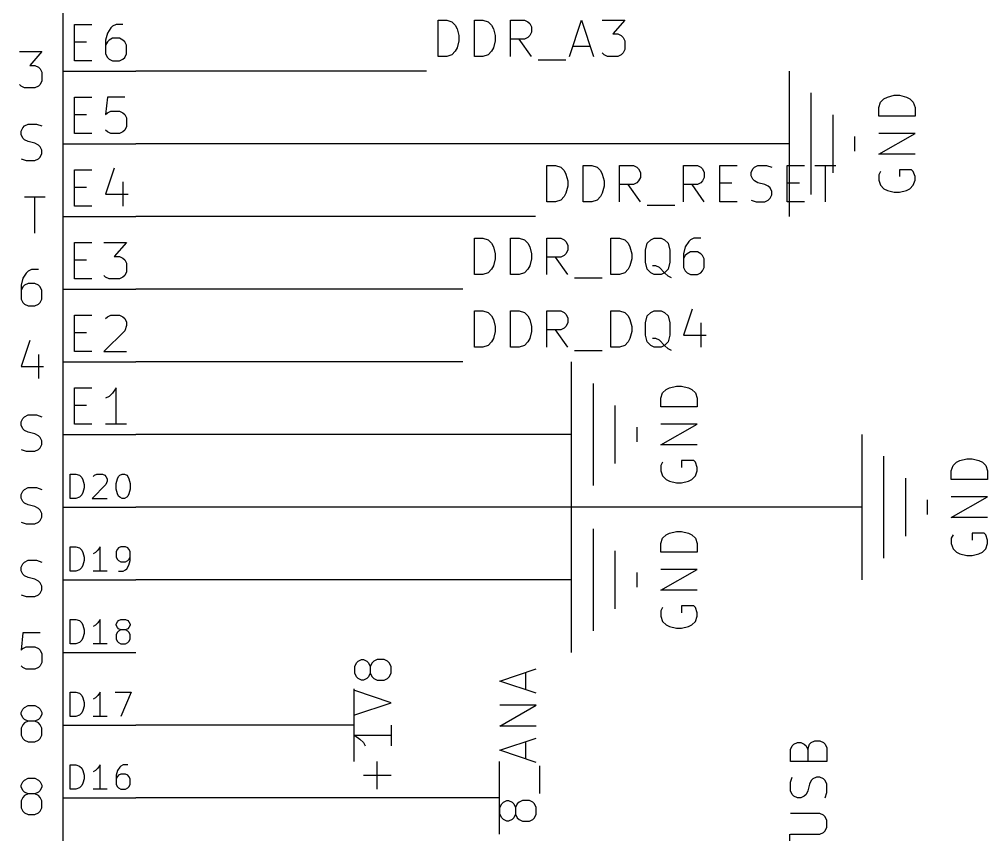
# Model space of a CAD drawing. Header units: millimetres. Extents: x 6 to 290, y -200 to -4.
# Drawn here: x 183.88 to 217.75, y -121.94 to -93.44 of the extents above; entities that cross this region are included whole.
import ezdxf

# ---------------------------------------------------------------- set-up
doc = ezdxf.new("R2010")
doc.units = ezdxf.units.MM
for name, color, linetype in [('GREENSIXTYFIVE', 129, 'CONTINUOUS'), ('LIGHTGREEN', 92, 'CONTINUOUS'), ('LIGHTRED', 12, 'CONTINUOUS'), ('RED', 14, 'CONTINUOUS'), ('REDSIX', 19, 'CONTINUOUS')]:
    doc.layers.add(name, color=color, linetype=linetype)

msp = doc.modelspace()

# ---------------------------------------------------------------- linework, layer by layer
at = {"layer": 'GREENSIXTYFIVE', "linetype": 'CONTINUOUS'}
for p, q in [((183.8839, -94.5675), (184.6701, -94.5675)), ((184.6701, -94.5675), (184.2467, -95.0513)), ((184.2467, -95.0513), (184.4282, -95.0513)), ((184.4282, -95.0513), (184.5491, -95.1118)), ((184.5491, -95.1118), (184.6096, -95.1723)), ((184.6096, -95.1723), (184.6701, -95.2932)), ((184.6701, -95.2932), (184.6701, -95.5956)), ((183.9444, -95.7771), (183.8839, -95.7166)), ((184.0653, -95.8375), (183.9444, -95.7771)), ((184.4282, -95.8375), (184.0653, -95.8375)), ((184.5491, -95.7771), (184.4282, -95.8375)), ((184.6096, -95.7166), (184.5491, -95.7771)), ((184.6701, -95.5956), (184.6096, -95.7166)), ((214.1207, -96.2174), (214.2416, -96.1569)), ((214.2416, -96.1569), (214.4835, -96.0965)), ((214.4835, -96.0965), (214.6649, -96.0965)), ((214.6649, -96.0965), (214.9068, -96.1569)), ((214.9068, -96.1569), (215.0278, -96.2174)), ((213.9392, -96.5198), (213.9997, -96.3384)), ((213.9997, -96.3384), (214.1207, -96.2174)), ((215.0278, -96.2174), (215.1488, -96.3384)), ((215.1488, -96.3384), (215.2092, -96.5198)), ((213.9392, -96.8222), (213.9392, -96.5198)), ((215.2092, -96.8222), (213.9392, -96.8222)), ((215.2092, -96.5198), (215.2092, -96.8222)), ((184.0048, -97.2285), (184.0653, -97.168)), ((184.0653, -97.168), (184.1863, -97.1075)), ((184.1863, -97.1075), (184.4886, -97.1075)), ((184.4886, -97.1075), (184.6701, -97.168)), ((183.9444, -97.3494), (184.0048, -97.2285)), ((183.9444, -97.4704), (183.9444, -97.3494)), ((184.0048, -97.5913), (183.9444, -97.4704)), ((213.9392, -98.1527), (215.2092, -97.427)), ((215.2092, -97.427), (213.9392, -97.427)), ((184.0653, -97.6518), (184.0048, -97.5913)), ((184.1863, -97.7123), (184.0653, -97.6518)), ((184.4282, -97.7728), (184.1863, -97.7123)), ((184.5491, -97.8332), (184.4282, -97.7728)), ((184.6096, -97.8937), (184.5491, -97.8332)), ((184.6701, -98.0147), (184.6096, -97.8937)), ((184.6096, -98.2566), (184.6701, -98.1356)), ((184.6701, -98.1356), (184.6701, -98.0147)), ((215.2092, -98.1527), (213.9392, -98.1527)), ((183.9444, -98.3171), (184.1258, -98.3775)), ((184.1258, -98.3775), (184.4282, -98.3775)), ((184.4282, -98.3775), (184.5491, -98.3171)), ((184.5491, -98.3171), (184.6096, -98.2566)), ((213.9997, -98.7574), (213.9392, -98.8784)), ((213.9392, -98.8784), (213.9392, -99.0598)), ((215.0883, -98.697), (214.6649, -98.697)), ((214.6649, -98.697), (214.6649, -98.9389)), ((215.1488, -98.7574), (215.0883, -98.697)), ((215.2092, -98.9389), (215.1488, -98.7574)), ((213.9392, -99.0598), (213.9997, -99.2412)), ((215.1488, -99.2412), (215.2092, -99.0598)), ((215.2092, -99.0598), (215.2092, -98.9389)), ((213.9997, -99.2412), (214.1207, -99.3622)), ((214.1207, -99.3622), (214.2416, -99.4227)), ((214.2416, -99.4227), (214.4835, -99.4831)), ((214.4835, -99.4831), (214.6649, -99.4831)), ((214.6649, -99.4831), (214.9068, -99.4227)), ((214.9068, -99.4227), (215.0278, -99.3622)), ((215.0278, -99.3622), (215.1488, -99.2412)), ((184.0653, -99.6475), (184.791, -99.6475)), ((184.4282, -100.9175), (184.4282, -99.6475)), ((184.1863, -102.248), (184.1258, -102.3085)), ((184.3072, -102.1875), (184.1863, -102.248)), ((184.5491, -102.1875), (184.3072, -102.1875)), ((184.0048, -102.4899), (183.9444, -102.7318)), ((184.1258, -102.3085), (184.0048, -102.4899)), ((183.9444, -102.7318), (183.9444, -103.2156)), ((184.0048, -102.7923), (183.9444, -102.9132)), ((184.0653, -102.7318), (184.0048, -102.7923)), ((184.1863, -102.6713), (184.0653, -102.7318)), ((184.4282, -102.6713), (184.1863, -102.6713)), ((184.5491, -102.7318), (184.4282, -102.6713)), ((184.6096, -102.7923), (184.5491, -102.7318)), ((184.6701, -102.9132), (184.6096, -102.7923)), ((184.6701, -103.2156), (184.6701, -102.9132)), ((183.9444, -103.2156), (184.0048, -103.3366)), ((184.6096, -103.3366), (184.6701, -103.2156)), ((184.0048, -103.3366), (184.0653, -103.3971)), ((184.0653, -103.3971), (184.1863, -103.4575)), ((184.1863, -103.4575), (184.4282, -103.4575)), ((184.4282, -103.4575), (184.5491, -103.3971)), ((184.5491, -103.3971), (184.6096, -103.3366)), ((184.2467, -104.6671), (183.9444, -105.5742)), ((184.5491, -105.1509), (184.5491, -105.9975)), ((183.9444, -105.5742), (184.7305, -105.5742)), ((206.5007, -106.3774), (206.6216, -106.3169)), ((206.5007, -106.3774), (206.6216, -106.3169)), ((206.6216, -106.3169), (206.8635, -106.2565)), ((206.6216, -106.3169), (206.8635, -106.2565)), ((206.8635, -106.2565), (207.0449, -106.2565)), ((206.8635, -106.2565), (207.0449, -106.2565)), ((207.0449, -106.2565), (207.2868, -106.3169)), ((207.0449, -106.2565), (207.2868, -106.3169)), ((207.2868, -106.3169), (207.4078, -106.3774)), ((207.2868, -106.3169), (207.4078, -106.3774)), ((206.3192, -106.6798), (206.3797, -106.4984)), ((206.3192, -106.6798), (206.3797, -106.4984)), ((206.3797, -106.4984), (206.5007, -106.3774)), ((206.3797, -106.4984), (206.5007, -106.3774)), ((207.4078, -106.3774), (207.5288, -106.4984)), ((207.4078, -106.3774), (207.5288, -106.4984)), ((207.5288, -106.4984), (207.5892, -106.6798)), ((207.5288, -106.4984), (207.5892, -106.6798)), ((206.3192, -106.9822), (206.3192, -106.6798)), ((206.3192, -106.9822), (206.3192, -106.6798)), ((207.5892, -106.9822), (206.3192, -106.9822)), ((207.5892, -106.9822), (206.3192, -106.9822)), ((207.5892, -106.6798), (207.5892, -106.9822)), ((207.5892, -106.6798), (207.5892, -106.9822)), ((184.0048, -107.3885), (184.0653, -107.328)), ((184.0653, -107.328), (184.1863, -107.2675)), ((184.1863, -107.2675), (184.4886, -107.2675)), ((184.4886, -107.2675), (184.6701, -107.328)), ((183.9444, -107.5094), (184.0048, -107.3885)), ((183.9444, -107.6304), (183.9444, -107.5094)), ((184.0048, -107.7513), (183.9444, -107.6304)), ((206.3192, -108.3127), (207.5892, -107.587)), ((207.5892, -107.587), (206.3192, -107.587)), ((206.3192, -108.3127), (207.5892, -107.587)), ((207.5892, -107.587), (206.3192, -107.587)), ((184.0653, -107.8118), (184.0048, -107.7513)), ((184.1863, -107.8723), (184.0653, -107.8118)), ((184.4282, -107.9328), (184.1863, -107.8723)), ((184.5491, -107.9932), (184.4282, -107.9328)), ((184.6096, -108.0537), (184.5491, -107.9932)), ((184.6701, -108.1747), (184.6096, -108.0537)), ((184.6096, -108.4166), (184.6701, -108.2956)), ((184.6701, -108.2956), (184.6701, -108.1747)), ((207.5892, -108.3127), (206.3192, -108.3127)), ((207.5892, -108.3127), (206.3192, -108.3127)), ((183.9444, -108.4771), (184.1258, -108.5375)), ((184.1258, -108.5375), (184.4282, -108.5375)), ((184.4282, -108.5375), (184.5491, -108.4771)), ((184.5491, -108.4771), (184.6096, -108.4166)), ((206.3797, -108.9174), (206.3192, -109.0384)), ((206.3797, -108.9174), (206.3192, -109.0384)), ((206.3192, -109.0384), (206.3192, -109.2198)), ((206.3192, -109.0384), (206.3192, -109.2198)), ((207.4683, -108.857), (207.0449, -108.857)), ((207.0449, -108.857), (207.0449, -109.0989)), ((207.4683, -108.857), (207.0449, -108.857)), ((207.0449, -108.857), (207.0449, -109.0989)), ((207.5288, -108.9174), (207.4683, -108.857)), ((207.5288, -108.9174), (207.4683, -108.857)), ((207.5892, -109.0989), (207.5288, -108.9174)), ((207.5892, -109.0989), (207.5288, -108.9174)), ((216.4792, -109.2198), (216.5397, -109.0384)), ((216.5397, -109.0384), (216.6607, -108.9174)), ((216.6607, -108.9174), (216.7816, -108.8569)), ((216.7816, -108.8569), (217.0235, -108.7965)), ((217.0235, -108.7965), (217.2049, -108.7965)), ((217.2049, -108.7965), (217.4468, -108.8569)), ((217.4468, -108.8569), (217.5678, -108.9174)), ((217.5678, -108.9174), (217.6888, -109.0384)), ((217.6888, -109.0384), (217.7492, -109.2198)), ((206.3192, -109.2198), (206.3797, -109.4012)), ((206.3192, -109.2198), (206.3797, -109.4012)), ((207.5288, -109.4012), (207.5892, -109.2198)), ((207.5288, -109.4012), (207.5892, -109.2198)), ((207.5892, -109.2198), (207.5892, -109.0989)), ((207.5892, -109.2198), (207.5892, -109.0989)), ((216.4792, -109.5222), (216.4792, -109.2198)), ((217.7492, -109.2198), (217.7492, -109.5222)), ((206.3797, -109.4012), (206.5007, -109.5222)), ((206.3797, -109.4012), (206.5007, -109.5222)), ((206.5007, -109.5222), (206.6216, -109.5827)), ((206.5007, -109.5222), (206.6216, -109.5827)), ((206.6216, -109.5827), (206.8635, -109.6431)), ((206.6216, -109.5827), (206.8635, -109.6431)), ((206.8635, -109.6431), (207.0449, -109.6431)), ((206.8635, -109.6431), (207.0449, -109.6431)), ((207.0449, -109.6431), (207.2868, -109.5827)), ((207.0449, -109.6431), (207.2868, -109.5827)), ((207.2868, -109.5827), (207.4078, -109.5222)), ((207.2868, -109.5827), (207.4078, -109.5222)), ((207.4078, -109.5222), (207.5288, -109.4012)), ((207.4078, -109.5222), (207.5288, -109.4012)), ((217.7492, -109.5222), (216.4792, -109.5222)), ((183.9444, -110.0494), (184.0048, -109.9285)), ((183.9444, -110.1704), (183.9444, -110.0494)), ((184.0048, -109.9285), (184.0653, -109.868)), ((184.0653, -109.868), (184.1863, -109.8075)), ((184.1863, -109.8075), (184.4886, -109.8075)), ((184.4886, -109.8075), (184.6701, -109.868)), ((184.0048, -110.2913), (183.9444, -110.1704)), ((184.0653, -110.3518), (184.0048, -110.2913)), ((184.1863, -110.4123), (184.0653, -110.3518)), ((216.4792, -110.8527), (217.7492, -110.127)), ((217.7492, -110.127), (216.4792, -110.127)), ((184.4282, -110.4728), (184.1863, -110.4123)), ((184.5491, -110.5332), (184.4282, -110.4728)), ((184.6096, -110.5937), (184.5491, -110.5332)), ((184.6701, -110.7147), (184.6096, -110.5937)), ((184.6701, -110.8356), (184.6701, -110.7147)), ((183.9444, -111.0171), (184.1258, -111.0775)), ((184.1258, -111.0775), (184.4282, -111.0775)), ((184.4282, -111.0775), (184.5491, -111.0171)), ((184.5491, -111.0171), (184.6096, -110.9566)), ((184.6096, -110.9566), (184.6701, -110.8356)), ((217.7492, -110.8527), (216.4792, -110.8527)), ((206.5007, -111.4574), (206.6216, -111.3969)), ((206.5007, -111.4574), (206.6216, -111.3969)), ((206.6216, -111.3969), (206.8635, -111.3365)), ((206.6216, -111.3969), (206.8635, -111.3365)), ((206.8635, -111.3365), (207.0449, -111.3365)), ((206.8635, -111.3365), (207.0449, -111.3365)), ((207.0449, -111.3365), (207.2868, -111.3969)), ((207.0449, -111.3365), (207.2868, -111.3969)), ((207.2868, -111.3969), (207.4078, -111.4574)), ((207.2868, -111.3969), (207.4078, -111.4574)), ((217.6283, -111.397), (217.2049, -111.397)), ((217.2049, -111.397), (217.2049, -111.6389)), ((217.6888, -111.4574), (217.6283, -111.397)), ((206.3192, -111.7598), (206.3797, -111.5784)), ((206.3192, -111.7598), (206.3797, -111.5784)), ((206.3797, -111.5784), (206.5007, -111.4574)), ((206.3797, -111.5784), (206.5007, -111.4574)), ((207.4078, -111.4574), (207.5288, -111.5784)), ((207.4078, -111.4574), (207.5288, -111.5784)), ((207.5288, -111.5784), (207.5892, -111.7598)), ((207.5288, -111.5784), (207.5892, -111.7598)), ((216.5397, -111.4574), (216.4792, -111.5784)), ((216.4792, -111.5784), (216.4792, -111.7598)), ((217.7492, -111.6389), (217.6888, -111.4574)), ((217.7492, -111.7598), (217.7492, -111.6389)), ((206.3192, -112.0622), (206.3192, -111.7598)), ((206.3192, -112.0622), (206.3192, -111.7598)), ((207.5892, -112.0622), (206.3192, -112.0622)), ((207.5892, -112.0622), (206.3192, -112.0622)), ((207.5892, -111.7598), (207.5892, -112.0622)), ((207.5892, -111.7598), (207.5892, -112.0622)), ((216.4792, -111.7598), (216.5397, -111.9412)), ((216.5397, -111.9412), (216.6607, -112.0622)), ((216.6607, -112.0622), (216.7816, -112.1227)), ((217.4468, -112.1227), (217.5678, -112.0622)), ((217.5678, -112.0622), (217.6888, -111.9412)), ((217.6888, -111.9412), (217.7492, -111.7598)), ((184.0048, -112.4685), (184.0653, -112.408)), ((184.0653, -112.408), (184.1863, -112.3475)), ((184.1863, -112.3475), (184.4886, -112.3475)), ((184.4886, -112.3475), (184.6701, -112.408)), ((216.7816, -112.1227), (217.0235, -112.1831)), ((217.0235, -112.1831), (217.2049, -112.1831)), ((217.2049, -112.1831), (217.4468, -112.1227)), ((183.9444, -112.5894), (184.0048, -112.4685)), ((183.9444, -112.7104), (183.9444, -112.5894)), ((184.0048, -112.8313), (183.9444, -112.7104)), ((206.3192, -113.3927), (207.5892, -112.667)), ((207.5892, -112.667), (206.3192, -112.667)), ((206.3192, -113.3927), (207.5892, -112.667)), ((207.5892, -112.667), (206.3192, -112.667)), ((184.0653, -112.8918), (184.0048, -112.8313)), ((184.1863, -112.9523), (184.0653, -112.8918)), ((184.4282, -113.0128), (184.1863, -112.9523)), ((184.5491, -113.0732), (184.4282, -113.0128)), ((184.6096, -113.1337), (184.5491, -113.0732)), ((184.6701, -113.2547), (184.6096, -113.1337)), ((184.6096, -113.4966), (184.6701, -113.3756)), ((184.6701, -113.3756), (184.6701, -113.2547)), ((207.5892, -113.3927), (206.3192, -113.3927)), ((207.5892, -113.3927), (206.3192, -113.3927)), ((183.9444, -113.5571), (184.1258, -113.6175)), ((184.1258, -113.6175), (184.4282, -113.6175)), ((184.4282, -113.6175), (184.5491, -113.5571)), ((184.5491, -113.5571), (184.6096, -113.4966)), ((206.3797, -113.9974), (206.3192, -114.1184)), ((206.3797, -113.9974), (206.3192, -114.1184)), ((206.3192, -114.1184), (206.3192, -114.2998)), ((206.3192, -114.1184), (206.3192, -114.2998)), ((207.4683, -113.937), (207.0449, -113.937)), ((207.0449, -113.937), (207.0449, -114.1789)), ((207.4683, -113.937), (207.0449, -113.937)), ((207.0449, -113.937), (207.0449, -114.1789)), ((207.5288, -113.9974), (207.4683, -113.937)), ((207.5288, -113.9974), (207.4683, -113.937)), ((207.5892, -114.1789), (207.5288, -113.9974)), ((207.5892, -114.1789), (207.5288, -113.9974)), ((206.3192, -114.2998), (206.3797, -114.4812)), ((206.3192, -114.2998), (206.3797, -114.4812)), ((207.5288, -114.4812), (207.5892, -114.2998)), ((207.5288, -114.4812), (207.5892, -114.2998)), ((207.5892, -114.2998), (207.5892, -114.1789)), ((207.5892, -114.2998), (207.5892, -114.1789)), ((206.3797, -114.4812), (206.5007, -114.6022)), ((206.3797, -114.4812), (206.5007, -114.6022)), ((206.5007, -114.6022), (206.6216, -114.6627)), ((206.5007, -114.6022), (206.6216, -114.6627)), ((206.6216, -114.6627), (206.8635, -114.7231)), ((206.6216, -114.6627), (206.8635, -114.7231)), ((206.8635, -114.7231), (207.0449, -114.7231)), ((206.8635, -114.7231), (207.0449, -114.7231)), ((207.0449, -114.7231), (207.2868, -114.6627)), ((207.0449, -114.7231), (207.2868, -114.6627)), ((207.2868, -114.6627), (207.4078, -114.6022)), ((207.2868, -114.6627), (207.4078, -114.6022)), ((207.4078, -114.6022), (207.5288, -114.4812)), ((207.4078, -114.6022), (207.5288, -114.4812)), ((184.0048, -114.8875), (183.9444, -115.4923)), ((184.6096, -114.8875), (184.0048, -114.8875)), ((183.9444, -115.4923), (184.0048, -115.4318)), ((184.0048, -115.4318), (184.1258, -115.3713)), ((184.1258, -115.3713), (184.4282, -115.3713)), ((184.4282, -115.3713), (184.5491, -115.4318)), ((184.5491, -115.4318), (184.6096, -115.4923)), ((184.6096, -115.4923), (184.6701, -115.6132)), ((184.6701, -115.6132), (184.6701, -115.9156)), ((195.7349, -115.8723), (195.8558, -115.8118)), ((195.8558, -115.8118), (195.9163, -115.8118)), ((195.9163, -115.8118), (196.0373, -115.8723)), ((196.4001, -115.8118), (196.2792, -115.8723)), ((196.642, -115.8118), (196.4001, -115.8118)), ((196.763, -115.8723), (196.642, -115.8118)), ((184.0048, -116.0971), (183.9444, -116.0366)), ((184.1258, -116.1575), (184.0048, -116.0971)), ((184.4282, -116.1575), (184.1258, -116.1575)), ((184.5491, -116.0971), (184.4282, -116.1575)), ((184.6096, -116.0366), (184.5491, -116.0971)), ((184.6701, -115.9156), (184.6096, -116.0366)), ((195.6139, -116.0537), (195.6744, -115.9328)), ((195.6139, -116.2956), (195.6139, -116.0537)), ((195.6744, -115.9328), (195.7349, -115.8723)), ((196.0373, -115.8723), (196.0977, -115.9328)), ((196.0977, -115.9328), (196.1582, -116.0537)), ((196.2187, -115.9328), (196.1582, -116.0537)), ((196.1582, -116.0537), (196.1582, -116.2956)), ((196.2792, -115.8723), (196.2187, -115.9328)), ((196.8235, -115.9328), (196.763, -115.8723)), ((196.8839, -116.0537), (196.8235, -115.9328)), ((196.8839, -116.2956), (196.8839, -116.0537)), ((200.6939, -116.5678), (201.9639, -116.1444)), ((195.6744, -116.4166), (195.6139, -116.2956)), ((195.7349, -116.4771), (195.6744, -116.4166)), ((195.8558, -116.5375), (195.7349, -116.4771)), ((196.0373, -116.4771), (195.9163, -116.5375)), ((196.0977, -116.4166), (196.0373, -116.4771)), ((196.1582, -116.2956), (196.0977, -116.4166)), ((196.1582, -116.2956), (196.2187, -116.4166)), ((196.2187, -116.4166), (196.2792, -116.4771)), ((196.2792, -116.4771), (196.4001, -116.5375)), ((196.642, -116.5375), (196.763, -116.4771)), ((196.763, -116.4771), (196.8235, -116.4166)), ((196.8235, -116.4166), (196.8839, -116.2956)), ((201.6011, -116.8701), (201.6011, -116.2654)), ((195.9163, -116.5375), (195.8558, -116.5375)), ((196.4001, -116.5375), (196.642, -116.5375)), ((201.9639, -116.9911), (200.6939, -116.5678)), ((196.8839, -117.3238), (195.6139, -116.9004)), ((184.0048, -117.5485), (184.0653, -117.488)), ((184.0653, -117.488), (184.1863, -117.4275)), ((184.1863, -117.4275), (184.4282, -117.4275)), ((184.4282, -117.4275), (184.5491, -117.488)), ((184.5491, -117.488), (184.6096, -117.5485)), ((195.6139, -117.7471), (196.8839, -117.3238)), ((200.6939, -118.1402), (201.9639, -117.4145)), ((201.9639, -117.4145), (200.6939, -117.4145)), ((183.9444, -117.6694), (184.0048, -117.5485)), ((183.9444, -117.7299), (183.9444, -117.6694)), ((184.0048, -117.8509), (183.9444, -117.7299)), ((184.0653, -117.9113), (184.0048, -117.8509)), ((184.6096, -117.8509), (184.5491, -117.9113)), ((184.6096, -117.5485), (184.6701, -117.6694)), ((184.6701, -117.7299), (184.6096, -117.8509)), ((184.6701, -117.6694), (184.6701, -117.7299)), ((184.0048, -118.0928), (183.9444, -118.2137)), ((184.0653, -118.0323), (184.0048, -118.0928)), ((184.1863, -117.9718), (184.0653, -117.9113)), ((184.1863, -117.9718), (184.0653, -118.0323)), ((184.4282, -117.9718), (184.1863, -117.9718)), ((184.5491, -117.9113), (184.4282, -117.9718)), ((184.5491, -118.0323), (184.4282, -117.9718)), ((184.6096, -118.0928), (184.5491, -118.0323)), ((184.6701, -118.2137), (184.6096, -118.0928)), ((196.8839, -118.1099), (196.8839, -118.8356)), ((201.9639, -118.1402), (200.6939, -118.1402)), ((183.9444, -118.2137), (183.9444, -118.4556)), ((183.9444, -118.4556), (184.0048, -118.5766)), ((184.6096, -118.5766), (184.6701, -118.4556)), ((184.6701, -118.4556), (184.6701, -118.2137)), ((196.8839, -118.4728), (195.6139, -118.4728)), ((195.6139, -118.4728), (195.7954, -118.5937)), ((184.0048, -118.5766), (184.0653, -118.6371)), ((184.0653, -118.6371), (184.1863, -118.6975)), ((184.1863, -118.6975), (184.4282, -118.6975)), ((184.4282, -118.6975), (184.5491, -118.6371)), ((184.5491, -118.6371), (184.6096, -118.5766)), ((195.7954, -118.5937), (195.9163, -118.7147)), ((195.9163, -118.7147), (195.9768, -118.8356)), ((200.6939, -118.9869), (201.9639, -118.5635)), ((201.6011, -119.2892), (201.6011, -118.6845)), ((210.8539, -118.9566), (210.9144, -118.8357)), ((210.9144, -118.8357), (210.9749, -118.7752)), ((210.9749, -118.7752), (211.0958, -118.7147)), ((211.0958, -118.7147), (211.2168, -118.7147)), ((211.2168, -118.7147), (211.3377, -118.7752)), ((211.3377, -118.7752), (211.3982, -118.8357)), ((211.3982, -118.8357), (211.4587, -118.9566)), ((211.4587, -118.9566), (211.5192, -118.7752)), ((211.5192, -118.7752), (211.5796, -118.7147)), ((211.5796, -118.7147), (211.7006, -118.6543)), ((211.7006, -118.6543), (211.882, -118.6543)), ((211.882, -118.6543), (212.003, -118.7147)), ((212.003, -118.7147), (212.0635, -118.7752)), ((212.0635, -118.7752), (212.1239, -118.8962)), ((201.9639, -119.4102), (200.6939, -118.9869)), ((210.8539, -119.38), (210.8539, -118.9566)), ((211.4587, -118.9566), (211.4587, -119.38)), ((212.1239, -118.8962), (212.1239, -119.38)), ((196.4001, -120.3476), (196.4001, -119.38)), ((202.0849, -120.4988), (202.0849, -119.5311)), ((212.1239, -119.38), (210.8539, -119.38)), ((196.8839, -119.8638), (195.9163, -119.8638)), ((183.9444, -120.2094), (184.0048, -120.0885)), ((183.9444, -120.2699), (183.9444, -120.2094)), ((184.0048, -120.0885), (184.0653, -120.028)), ((184.0653, -120.028), (184.1863, -119.9675)), ((184.1863, -119.9675), (184.4282, -119.9675)), ((184.4282, -119.9675), (184.5491, -120.028)), ((184.5491, -120.028), (184.6096, -120.0885)), ((184.6096, -120.0885), (184.6701, -120.2094)), ((184.6701, -120.2094), (184.6701, -120.2699)), ((210.8539, -120.1057), (210.9144, -119.9242)), ((210.8539, -120.408), (210.8539, -120.1057)), ((211.5192, -120.1661), (211.4587, -120.408)), ((211.5796, -120.0452), (211.5192, -120.1661)), ((211.6401, -119.9847), (211.5796, -120.0452)), ((211.7611, -119.9242), (211.6401, -119.9847)), ((211.882, -119.9242), (211.7611, -119.9242)), ((212.003, -119.9847), (211.882, -119.9242)), ((212.0635, -120.0452), (212.003, -119.9847)), ((212.1239, -120.1661), (212.0635, -120.0452)), ((212.1239, -120.4685), (212.1239, -120.1661)), ((184.0048, -120.3909), (183.9444, -120.2699)), ((184.0653, -120.4513), (184.0048, -120.3909)), ((184.1863, -120.5118), (184.0653, -120.4513)), ((184.1863, -120.5118), (184.0653, -120.5723)), ((184.4282, -120.5118), (184.1863, -120.5118)), ((184.5491, -120.4513), (184.4282, -120.5118)), ((184.5491, -120.5723), (184.4282, -120.5118)), ((184.6096, -120.3909), (184.5491, -120.4513)), ((184.6701, -120.2699), (184.6096, -120.3909)), ((210.9144, -120.529), (210.8539, -120.408)), ((210.9749, -120.5895), (210.9144, -120.529)), ((211.3982, -120.529), (211.3377, -120.5895)), ((211.4587, -120.408), (211.3982, -120.529)), ((212.0635, -120.6499), (212.1239, -120.4685)), ((184.0048, -120.6328), (183.9444, -120.7537)), ((183.9444, -120.7537), (183.9444, -120.9956)), ((184.0653, -120.5723), (184.0048, -120.6328)), ((184.6096, -120.6328), (184.5491, -120.5723)), ((184.6701, -120.7537), (184.6096, -120.6328)), ((184.6701, -120.9956), (184.6701, -120.7537)), ((200.6939, -120.9825), (200.7544, -120.8616)), ((200.7544, -120.8616), (200.8149, -120.8011)), ((200.8149, -120.8011), (200.9358, -120.7406)), ((200.9358, -120.7406), (200.9963, -120.7406)), ((200.9963, -120.7406), (201.1173, -120.8011)), ((201.1173, -120.8011), (201.1777, -120.8616)), ((201.1777, -120.8616), (201.2382, -120.9825)), ((201.2987, -120.8616), (201.2382, -120.9825)), ((201.3592, -120.8011), (201.2987, -120.8616)), ((201.4801, -120.7406), (201.3592, -120.8011)), ((201.722, -120.7406), (201.4801, -120.7406)), ((201.843, -120.8011), (201.722, -120.7406)), ((201.9035, -120.8616), (201.843, -120.8011)), ((201.9639, -120.9825), (201.9035, -120.8616)), ((211.0958, -120.6499), (210.9749, -120.5895)), ((211.2168, -120.6499), (211.0958, -120.6499)), ((211.3377, -120.5895), (211.2168, -120.6499)), ((183.9444, -120.9956), (184.0048, -121.1166)), ((184.0048, -121.1166), (184.0653, -121.1771)), ((184.0653, -121.1771), (184.1863, -121.2375)), ((184.1863, -121.2375), (184.4282, -121.2375)), ((184.4282, -121.2375), (184.5491, -121.1771)), ((184.5491, -121.1771), (184.6096, -121.1166)), ((184.6096, -121.1166), (184.6701, -120.9956)), ((200.6939, -121.2244), (200.6939, -120.9825)), ((200.7544, -121.3454), (200.6939, -121.2244)), ((201.2382, -121.2244), (201.1777, -121.3454)), ((201.2382, -120.9825), (201.2382, -121.2244)), ((201.2382, -121.2244), (201.2987, -121.3454)), ((201.9035, -121.3454), (201.9639, -121.2244)), ((201.9639, -121.2244), (201.9639, -120.9825)), ((211.882, -121.1943), (210.8539, -121.1943)), ((212.003, -121.2547), (211.882, -121.1943)), ((200.8149, -121.4059), (200.7544, -121.3454)), ((200.9358, -121.4663), (200.8149, -121.4059)), ((200.9963, -121.4663), (200.9358, -121.4663)), ((201.1173, -121.4059), (200.9963, -121.4663)), ((201.1777, -121.3454), (201.1173, -121.4059)), ((201.2987, -121.3454), (201.3592, -121.4059)), ((201.3592, -121.4059), (201.4801, -121.4663)), ((201.4801, -121.4663), (201.722, -121.4663)), ((201.722, -121.4663), (201.843, -121.4059)), ((201.843, -121.4059), (201.9035, -121.3454)), ((212.0635, -121.3152), (212.003, -121.2547)), ((212.1239, -121.4362), (212.0635, -121.3152)), ((212.1239, -121.6781), (212.1239, -121.4362)), ((211.882, -121.92), (212.003, -121.8595)), ((212.003, -121.8595), (212.0635, -121.799)), ((212.0635, -121.799), (212.1239, -121.6781)), ((210.8539, -121.92), (211.882, -121.92))]:
    msp.add_line(p, q, dxfattribs=at)
at = {"layer": 'LIGHTGREEN', "linetype": 'CONTINUOUS'}
for p, q in [((198.12, -95.25), (187.96, -95.25)), ((208.28, -97.79), (187.96, -97.79)), ((201.93, -100.33), (187.96, -100.33)), ((199.39, -102.87), (187.96, -102.87)), ((199.39, -105.41), (187.96, -105.41)), ((200.66, -107.95), (187.96, -107.95)), ((210.82, -110.49), (187.96, -110.49)), ((200.66, -113.03), (187.96, -113.03)), ((193.04, -118.11), (187.96, -118.11)), ((198.12, -120.65), (187.96, -120.65))]:
    msp.add_line(p, q, dxfattribs=at)
at = {"layer": 'LIGHTRED', "linetype": 'CONTINUOUS'}
for p, q in [((185.8131, -94.8913), (185.8131, -93.6213)), ((185.8131, -93.6213), (186.4179, -93.6213)), ((187.0831, -93.7423), (186.9621, -93.9237)), ((187.1436, -93.6818), (187.0831, -93.7423)), ((187.2645, -93.6213), (187.1436, -93.6818)), ((187.5064, -93.6213), (187.2645, -93.6213)), ((186.9621, -93.9237), (186.9017, -94.1656)), ((187.1436, -94.1051), (187.0226, -94.1656)), ((187.3855, -94.1051), (187.1436, -94.1051)), ((187.5064, -94.1656), (187.3855, -94.1051)), ((185.8131, -94.2261), (186.2365, -94.2261)), ((186.9017, -94.1656), (186.9017, -94.6494)), ((186.9621, -94.2261), (186.9017, -94.347)), ((187.0226, -94.1656), (186.9621, -94.2261)), ((187.5669, -94.2261), (187.5064, -94.1656)), ((187.6274, -94.347), (187.5669, -94.2261)), ((187.6274, -94.6494), (187.6274, -94.347)), ((186.9017, -94.6494), (186.9621, -94.7704)), ((186.9621, -94.7704), (187.0226, -94.8309)), ((187.5064, -94.8309), (187.5669, -94.7704)), ((187.5669, -94.7704), (187.6274, -94.6494)), ((186.4179, -94.8913), (185.8131, -94.8913)), ((187.0226, -94.8309), (187.1436, -94.8913)), ((187.1436, -94.8913), (187.3855, -94.8913)), ((187.3855, -94.8913), (187.5064, -94.8309)), ((185.8131, -97.4313), (185.8131, -96.1613)), ((185.8131, -96.1613), (186.4179, -96.1613)), ((186.9621, -96.1613), (186.9017, -96.7661)), ((187.5669, -96.1613), (186.9621, -96.1613)), ((185.8131, -96.7661), (186.2365, -96.7661)), ((186.9017, -96.7661), (186.9621, -96.7056)), ((186.9621, -96.7056), (187.0831, -96.6451)), ((187.0831, -96.6451), (187.3855, -96.6451)), ((187.3855, -96.6451), (187.5064, -96.7056)), ((187.5064, -96.7056), (187.5669, -96.7661)), ((187.5669, -96.7661), (187.6274, -96.887)), ((187.6274, -97.1894), (187.5669, -97.3104)), ((187.6274, -96.887), (187.6274, -97.1894)), ((186.4179, -97.4313), (185.8131, -97.4313)), ((186.9621, -97.3709), (186.9017, -97.3104)), ((187.0831, -97.4313), (186.9621, -97.3709)), ((187.3855, -97.4313), (187.0831, -97.4313)), ((187.5064, -97.3709), (187.3855, -97.4313)), ((187.5669, -97.3104), (187.5064, -97.3709)), ((185.8131, -99.9713), (185.8131, -98.7013)), ((185.8131, -98.7013), (186.4179, -98.7013)), ((187.204, -98.6409), (186.9017, -99.548)), ((187.5064, -99.1247), (187.5064, -99.9713)), ((185.8131, -99.3061), (186.2365, -99.3061)), ((186.9017, -99.548), (187.6878, -99.548)), ((186.4179, -99.9713), (185.8131, -99.9713)), ((185.8131, -102.5113), (185.8131, -101.2413)), ((185.8131, -101.2413), (186.4179, -101.2413)), ((186.8412, -101.2413), (187.6274, -101.2413)), ((187.6274, -101.2413), (187.204, -101.7251)), ((185.8131, -101.8461), (186.2365, -101.8461)), ((187.204, -101.7251), (187.3855, -101.7251)), ((187.3855, -101.7251), (187.5064, -101.7856)), ((187.5064, -101.7856), (187.5669, -101.8461)), ((187.5669, -101.8461), (187.6274, -101.967)), ((187.6274, -102.2694), (187.5669, -102.3904)), ((187.6274, -101.967), (187.6274, -102.2694)), ((186.4179, -102.5113), (185.8131, -102.5113)), ((186.9017, -102.4509), (186.8412, -102.3904)), ((187.0226, -102.5113), (186.9017, -102.4509)), ((187.3855, -102.5113), (187.0226, -102.5113)), ((187.5064, -102.4509), (187.3855, -102.5113)), ((187.5669, -102.3904), (187.5064, -102.4509)), ((185.8131, -105.0513), (185.8131, -103.7813)), ((185.8131, -103.7813), (186.4179, -103.7813)), ((186.9017, -103.9023), (186.9621, -103.8418)), ((186.9621, -103.8418), (187.0831, -103.7813)), ((187.0831, -103.7813), (187.3855, -103.7813)), ((187.3855, -103.7813), (187.5064, -103.8418)), ((187.5064, -103.8418), (187.5669, -103.9023)), ((187.5669, -103.9023), (187.6274, -104.0232)), ((187.6274, -104.1442), (187.5669, -104.3256)), ((187.6274, -104.0232), (187.6274, -104.1442)), ((185.8131, -104.3861), (186.2365, -104.3861)), ((187.5669, -104.3256), (186.8412, -105.0513)), ((186.4179, -105.0513), (185.8131, -105.0513)), ((186.8412, -105.0513), (187.6274, -105.0513)), ((185.8131, -107.5913), (185.8131, -106.3213)), ((185.8131, -106.3213), (186.4179, -106.3213)), ((187.2645, -106.3213), (187.1436, -106.5028)), ((187.2645, -107.5913), (187.2645, -106.3213)), ((187.0226, -106.6237), (186.9017, -106.6842)), ((187.1436, -106.5028), (187.0226, -106.6237)), ((185.8131, -106.9261), (186.2365, -106.9261)), ((186.4179, -107.5913), (185.8131, -107.5913)), ((187.6274, -107.5913), (186.9017, -107.5913)), ((185.6619, -110.1832), (185.6619, -109.3366)), ((185.6619, -109.3366), (185.8635, -109.3366)), ((185.8635, -109.3366), (185.9844, -109.3769)), ((185.9844, -109.3769), (186.0651, -109.4575)), ((186.4682, -109.4172), (186.5085, -109.3769)), ((186.5085, -109.3769), (186.5892, -109.3366)), ((186.5892, -109.3366), (186.7907, -109.3366)), ((186.7907, -109.3366), (186.8714, -109.3769)), ((186.8714, -109.3769), (186.9117, -109.4172)), ((187.3551, -109.4172), (187.3955, -109.3769)), ((187.3955, -109.3769), (187.4761, -109.3366)), ((187.4761, -109.3366), (187.5567, -109.3366)), ((187.5567, -109.3366), (187.6373, -109.3769)), ((187.6373, -109.3769), (187.6777, -109.4172)), ((186.0651, -109.4575), (186.1054, -109.5381)), ((186.1054, -109.5381), (186.1457, -109.6994)), ((186.1457, -109.6994), (186.1457, -109.8203)), ((186.9117, -109.6994), (186.4279, -110.1832)), ((186.9117, -109.4172), (186.952, -109.4978)), ((186.952, -109.5785), (186.9117, -109.6994)), ((186.952, -109.4978), (186.952, -109.5785)), ((187.2745, -109.6591), (187.3148, -109.4978)), ((187.2745, -109.8607), (187.2745, -109.6591)), ((187.3148, -109.4978), (187.3551, -109.4172)), ((187.6777, -109.4172), (187.718, -109.4978)), ((187.718, -109.4978), (187.7583, -109.6591)), ((187.7583, -109.6591), (187.7583, -109.8607)), ((186.0651, -110.0622), (185.9844, -110.1429)), ((186.1054, -109.9816), (186.0651, -110.0622)), ((186.1457, -109.8203), (186.1054, -109.9816)), ((187.3148, -110.0219), (187.2745, -109.8607)), ((187.3551, -110.1025), (187.3148, -110.0219)), ((187.718, -110.0219), (187.6777, -110.1025)), ((187.7583, -109.8607), (187.718, -110.0219)), ((185.8635, -110.1832), (185.6619, -110.1832)), ((185.9844, -110.1429), (185.8635, -110.1832)), ((186.4279, -110.1832), (186.952, -110.1832)), ((187.3955, -110.1429), (187.3551, -110.1025)), ((187.4761, -110.1832), (187.3955, -110.1429)), ((187.5567, -110.1832), (187.4761, -110.1832)), ((187.6373, -110.1429), (187.5567, -110.1832)), ((187.6777, -110.1025), (187.6373, -110.1429)), ((185.6619, -112.7232), (185.6619, -111.8766)), ((185.6619, -111.8766), (185.8635, -111.8766)), ((185.8635, -111.8766), (185.9844, -111.9169)), ((185.9844, -111.9169), (186.0651, -111.9975)), ((186.0651, -111.9975), (186.1054, -112.0781)), ((186.1054, -112.0781), (186.1457, -112.2394)), ((186.5488, -112.0781), (186.4682, -112.1185)), ((186.6295, -111.9975), (186.5488, -112.0781)), ((186.7101, -111.8766), (186.6295, -111.9975)), ((186.7101, -112.7232), (186.7101, -111.8766)), ((187.3148, -111.9572), (187.2745, -112.0378)), ((187.2745, -112.0378), (187.2745, -112.2394)), ((187.3551, -111.9169), (187.3148, -111.9572)), ((187.4358, -111.8766), (187.3551, -111.9169)), ((187.597, -111.8766), (187.4358, -111.8766)), ((187.6777, -111.9169), (187.597, -111.8766)), ((187.718, -111.9572), (187.6777, -111.9169)), ((187.7583, -112.0378), (187.718, -111.9572)), ((187.7583, -112.3603), (187.7583, -112.0378)), ((186.1457, -112.3603), (186.1054, -112.5216)), ((186.1457, -112.2394), (186.1457, -112.3603)), ((187.2745, -112.2394), (187.3148, -112.32)), ((187.3148, -112.32), (187.3551, -112.3603)), ((187.3551, -112.3603), (187.4358, -112.4007)), ((187.4358, -112.4007), (187.597, -112.4007)), ((187.597, -112.4007), (187.6777, -112.3603)), ((187.6777, -112.3603), (187.718, -112.32)), ((187.718, -112.32), (187.7583, -112.2394)), ((187.718, -112.5216), (187.7583, -112.3603)), ((185.8635, -112.7232), (185.6619, -112.7232)), ((185.9844, -112.6829), (185.8635, -112.7232)), ((186.0651, -112.6022), (185.9844, -112.6829)), ((186.1054, -112.5216), (186.0651, -112.6022)), ((186.952, -112.7232), (186.4682, -112.7232)), ((187.3551, -112.7232), (187.5164, -112.7232)), ((187.5164, -112.7232), (187.597, -112.6829)), ((187.597, -112.6829), (187.6373, -112.6425)), ((187.6373, -112.6425), (187.718, -112.5216)), ((185.6619, -115.2632), (185.6619, -114.4166)), ((185.6619, -114.4166), (185.8635, -114.4166)), ((185.8635, -114.4166), (185.9844, -114.4569)), ((185.9844, -114.4569), (186.0651, -114.5375)), ((186.7101, -114.4166), (186.6295, -114.5375)), ((186.7101, -115.2632), (186.7101, -114.4166)), ((187.3148, -114.4972), (187.3551, -114.4569)), ((187.3551, -114.4569), (187.4358, -114.4166)), ((187.4358, -114.4166), (187.597, -114.4166)), ((187.597, -114.4166), (187.6777, -114.4569)), ((187.6777, -114.4569), (187.718, -114.4972)), ((186.0651, -114.5375), (186.1054, -114.6181)), ((186.1054, -114.6181), (186.1457, -114.7794)), ((186.1457, -114.7794), (186.1457, -114.9003)), ((186.5488, -114.6181), (186.4682, -114.6585)), ((186.6295, -114.5375), (186.5488, -114.6181)), ((187.2745, -114.5778), (187.3148, -114.4972)), ((187.2745, -114.6181), (187.2745, -114.5778)), ((187.3148, -114.6988), (187.2745, -114.6181)), ((187.3551, -114.7391), (187.3148, -114.6988)), ((187.4358, -114.7794), (187.3551, -114.7391)), ((187.4358, -114.7794), (187.3551, -114.8197)), ((187.597, -114.7794), (187.4358, -114.7794)), ((187.6777, -114.7391), (187.597, -114.7794)), ((187.6777, -114.8197), (187.597, -114.7794)), ((187.718, -114.6988), (187.6777, -114.7391)), ((187.718, -114.4972), (187.7583, -114.5778)), ((187.7583, -114.6181), (187.718, -114.6988)), ((187.7583, -114.5778), (187.7583, -114.6181)), ((186.1054, -115.0616), (186.0651, -115.1422)), ((186.1457, -114.9003), (186.1054, -115.0616)), ((187.3148, -114.86), (187.2745, -114.9407)), ((187.2745, -114.9407), (187.2745, -115.1019)), ((187.2745, -115.1019), (187.3148, -115.1825)), ((187.3551, -114.8197), (187.3148, -114.86)), ((187.718, -114.86), (187.6777, -114.8197)), ((187.7583, -114.9407), (187.718, -114.86)), ((187.718, -115.1825), (187.7583, -115.1019)), ((187.7583, -115.1019), (187.7583, -114.9407)), ((185.8635, -115.2632), (185.6619, -115.2632)), ((185.9844, -115.2229), (185.8635, -115.2632)), ((186.0651, -115.1422), (185.9844, -115.2229)), ((186.952, -115.2632), (186.4682, -115.2632)), ((187.3148, -115.1825), (187.3551, -115.2229)), ((187.3551, -115.2229), (187.4358, -115.2632)), ((187.4358, -115.2632), (187.597, -115.2632)), ((187.597, -115.2632), (187.6777, -115.2229)), ((187.6777, -115.2229), (187.718, -115.1825)), ((185.6619, -117.8032), (185.6619, -116.9566)), ((185.6619, -116.9566), (185.8635, -116.9566)), ((185.8635, -116.9566), (185.9844, -116.9969)), ((185.9844, -116.9969), (186.0651, -117.0775)), ((186.0651, -117.0775), (186.1054, -117.1581)), ((186.1054, -117.1581), (186.1457, -117.3194)), ((186.5488, -117.1581), (186.4682, -117.1985)), ((186.6295, -117.0775), (186.5488, -117.1581)), ((186.7101, -116.9566), (186.6295, -117.0775)), ((186.7101, -117.8032), (186.7101, -116.9566)), ((187.2342, -116.9566), (187.7986, -116.9566)), ((187.7986, -116.9566), (187.4358, -117.8032)), ((186.1457, -117.4403), (186.1054, -117.6016)), ((186.1457, -117.3194), (186.1457, -117.4403)), ((185.8635, -117.8032), (185.6619, -117.8032)), ((185.9844, -117.7629), (185.8635, -117.8032)), ((186.0651, -117.6822), (185.9844, -117.7629)), ((186.1054, -117.6016), (186.0651, -117.6822)), ((186.952, -117.8032), (186.4682, -117.8032)), ((185.6619, -120.3432), (185.6619, -119.4966)), ((185.6619, -119.4966), (185.8635, -119.4966)), ((185.8635, -119.4966), (185.9844, -119.5369)), ((185.9844, -119.5369), (186.0651, -119.6175)), ((186.7101, -119.4966), (186.6295, -119.6175)), ((186.7101, -120.3432), (186.7101, -119.4966)), ((187.4358, -119.5369), (187.3955, -119.5772)), ((187.5164, -119.4966), (187.4358, -119.5369)), ((187.6777, -119.4966), (187.5164, -119.4966)), ((186.0651, -119.6175), (186.1054, -119.6981)), ((186.1054, -119.6981), (186.1457, -119.8594)), ((186.1457, -119.8594), (186.1457, -119.9803)), ((186.5488, -119.6981), (186.4682, -119.7385)), ((186.6295, -119.6175), (186.5488, -119.6981)), ((187.3148, -119.6981), (187.2745, -119.8594)), ((187.2745, -119.8594), (187.2745, -120.1819)), ((187.3955, -119.5772), (187.3148, -119.6981)), ((187.3551, -119.8594), (187.3148, -119.8997)), ((187.4358, -119.8191), (187.3551, -119.8594)), ((187.597, -119.8191), (187.4358, -119.8191)), ((187.6777, -119.8594), (187.597, -119.8191)), ((187.718, -119.8997), (187.6777, -119.8594)), ((186.1054, -120.1416), (186.0651, -120.2222)), ((186.1457, -119.9803), (186.1054, -120.1416)), ((187.3148, -119.8997), (187.2745, -119.9803)), ((187.2745, -120.1819), (187.3148, -120.2625)), ((187.7583, -119.9803), (187.718, -119.8997)), ((187.718, -120.2625), (187.7583, -120.1819)), ((187.7583, -120.1819), (187.7583, -119.9803)), ((185.8635, -120.3432), (185.6619, -120.3432)), ((185.9844, -120.3029), (185.8635, -120.3432)), ((186.0651, -120.2222), (185.9844, -120.3029)), ((186.952, -120.3432), (186.4682, -120.3432)), ((187.3148, -120.2625), (187.3551, -120.3029)), ((187.3551, -120.3029), (187.4358, -120.3432)), ((187.4358, -120.3432), (187.597, -120.3432)), ((187.597, -120.3432), (187.6777, -120.3029)), ((187.6777, -120.3029), (187.718, -120.2625))]:
    msp.add_line(p, q, dxfattribs=at)
at = {"layer": 'RED', "linetype": 'CONTINUOUS'}
for p, q in [((185.42, -148.59), (185.42, -6.35)), ((185.42, -95.25), (187.96, -95.25)), ((210.82, -100.33), (210.82, -95.25)), ((211.582, -99.568), (211.582, -96.012)), ((212.344, -98.806), (212.344, -96.774)), ((185.42, -97.79), (187.96, -97.79)), ((210.82, -97.79), (208.28, -97.79)), ((213.106, -98.044), (213.106, -97.536)), ((185.42, -100.33), (187.96, -100.33)), ((185.42, -102.87), (187.96, -102.87)), ((185.42, -105.41), (187.96, -105.41)), ((203.2, -110.49), (203.2, -105.41)), ((203.962, -109.728), (203.962, -106.172)), ((204.724, -108.966), (204.724, -106.934)), ((185.42, -107.95), (187.96, -107.95)), ((203.2, -107.95), (200.66, -107.95)), ((203.2, -107.95), (200.66, -107.95)), ((205.486, -108.204), (205.486, -107.696)), ((213.36, -113.03), (213.36, -107.95)), ((214.122, -112.268), (214.122, -108.712)), ((214.884, -111.506), (214.884, -109.474)), ((215.646, -110.744), (215.646, -110.236)), ((185.42, -110.49), (187.96, -110.49)), ((203.2, -115.57), (203.2, -110.49)), ((213.36, -110.49), (210.82, -110.49)), ((203.962, -114.808), (203.962, -111.252)), ((204.724, -114.046), (204.724, -112.014)), ((185.42, -113.03), (187.96, -113.03)), ((203.2, -113.03), (200.66, -113.03)), ((203.2, -113.03), (200.66, -113.03)), ((205.486, -113.284), (205.486, -112.776)), ((185.42, -115.57), (187.96, -115.57)), ((195.58, -116.84), (195.58, -119.38)), ((185.42, -118.11), (187.96, -118.11)), ((194.31, -118.11), (193.04, -118.11)), ((195.58, -118.11), (194.31, -118.11)), ((200.66, -119.38), (200.66, -121.92)), ((185.42, -120.65), (187.96, -120.65)), ((199.39, -120.65), (198.12, -120.65)), ((200.66, -120.65), (199.39, -120.65)), ((210.82, -121.92), (210.82, -124.46))]:
    msp.add_line(p, q, dxfattribs=at)
at = {"layer": 'REDSIX', "linetype": 'CONTINUOUS'}
for p, q in [((198.5267, -94.7369), (198.5267, -93.4669)), ((198.5267, -93.4669), (198.8291, -93.4669)), ((198.8291, -93.4669), (199.0105, -93.5274)), ((199.7967, -94.7369), (199.7967, -93.4669)), ((199.7967, -93.4669), (200.0991, -93.4669)), ((200.0991, -93.4669), (200.2805, -93.5274)), ((201.0667, -94.7369), (201.0667, -93.4669)), ((201.0667, -93.4669), (201.5505, -93.4669)), ((201.5505, -93.4669), (201.6715, -93.5274)), ((203.1229, -94.7369), (203.5462, -93.4669)), ((203.5462, -93.4669), (203.9696, -94.7369)), ((204.272, -93.4669), (205.0582, -93.4669)), ((205.0582, -93.4669), (204.6348, -93.9507)), ((199.0105, -93.5274), (199.1315, -93.6484)), ((199.1315, -93.6484), (199.192, -93.7693)), ((199.192, -93.7693), (199.2524, -94.0112)), ((200.2805, -93.5274), (200.4015, -93.6484)), ((200.4015, -93.6484), (200.462, -93.7693)), ((200.462, -93.7693), (200.5224, -94.0112)), ((201.6715, -93.5274), (201.732, -93.5879)), ((201.732, -93.5879), (201.7924, -93.7088)), ((201.7924, -93.7088), (201.7924, -93.8903)), ((199.2524, -94.0112), (199.2524, -94.1926)), ((200.5224, -94.0112), (200.5224, -94.1926)), ((201.5505, -94.1322), (201.0667, -94.1322)), ((201.7924, -94.7369), (201.3691, -94.1322)), ((201.6715, -94.0717), (201.5505, -94.1322)), ((201.732, -94.0112), (201.6715, -94.0717)), ((201.7924, -93.8903), (201.732, -94.0112)), ((204.6348, -93.9507), (204.8163, -93.9507)), ((204.8163, -93.9507), (204.9372, -94.0112)), ((204.9372, -94.0112), (204.9977, -94.0717)), ((204.9977, -94.0717), (205.0582, -94.1926)), ((199.192, -94.4345), (199.1315, -94.5555)), ((199.2524, -94.1926), (199.192, -94.4345)), ((200.462, -94.4345), (200.4015, -94.5555)), ((200.5224, -94.1926), (200.462, -94.4345)), ((203.2439, -94.3741), (203.8486, -94.3741)), ((205.0582, -94.1926), (205.0582, -94.495)), ((198.8291, -94.7369), (198.5267, -94.7369)), ((199.0105, -94.6765), (198.8291, -94.7369)), ((199.1315, -94.5555), (199.0105, -94.6765)), ((200.0991, -94.7369), (199.7967, -94.7369)), ((200.2805, -94.6765), (200.0991, -94.7369)), ((200.4015, -94.5555), (200.2805, -94.6765)), ((204.3325, -94.6765), (204.272, -94.616)), ((204.4534, -94.7369), (204.3325, -94.6765)), ((204.8163, -94.7369), (204.4534, -94.7369)), ((204.9372, -94.6765), (204.8163, -94.7369)), ((204.9977, -94.616), (204.9372, -94.6765)), ((205.0582, -94.495), (204.9977, -94.616)), ((202.0344, -94.8579), (203.002, -94.8579)), ((202.3367, -99.8169), (202.3367, -98.5469)), ((202.3367, -98.5469), (202.6391, -98.5469)), ((202.6391, -98.5469), (202.8205, -98.6074)), ((203.6067, -99.8169), (203.6067, -98.5469)), ((203.6067, -98.5469), (203.9091, -98.5469)), ((203.9091, -98.5469), (204.0905, -98.6074)), ((204.8767, -99.8169), (204.8767, -98.5469)), ((204.8767, -98.5469), (205.3605, -98.5469)), ((205.3605, -98.5469), (205.4815, -98.6074)), ((207.1143, -99.8169), (207.1143, -98.5469)), ((207.1143, -98.5469), (207.5981, -98.5469)), ((207.5981, -98.5469), (207.7191, -98.6074)), ((208.3843, -99.8169), (208.3843, -98.5469)), ((208.3843, -98.5469), (208.9891, -98.5469)), ((209.5938, -98.6074), (209.7148, -98.5469)), ((209.7148, -98.5469), (210.0171, -98.5469)), ((210.0171, -98.5469), (210.1986, -98.6074)), ((210.7428, -99.8169), (210.7428, -98.5469)), ((210.7428, -98.5469), (211.3476, -98.5469)), ((211.7104, -98.5469), (212.4361, -98.5469)), ((212.0733, -99.8169), (212.0733, -98.5469)), ((202.8205, -98.6074), (202.9415, -98.7284)), ((202.9415, -98.7284), (203.002, -98.8493)), ((203.002, -98.8493), (203.0624, -99.0912)), ((204.0905, -98.6074), (204.2115, -98.7284)), ((204.2115, -98.7284), (204.272, -98.8493)), ((204.272, -98.8493), (204.3324, -99.0912)), ((205.4815, -98.6074), (205.542, -98.6679)), ((205.542, -98.6679), (205.6024, -98.7888)), ((205.6024, -98.7888), (205.6024, -98.9703)), ((207.7191, -98.6074), (207.7796, -98.6679)), ((207.7796, -98.6679), (207.84, -98.7888)), ((207.84, -98.7888), (207.84, -98.9703)), ((209.4729, -98.7888), (209.5333, -98.6679)), ((209.4729, -98.9098), (209.4729, -98.7888)), ((209.5333, -98.6679), (209.5938, -98.6074)), ((203.0624, -99.0912), (203.0624, -99.2726)), ((204.3324, -99.0912), (204.3324, -99.2726)), ((205.3605, -99.2122), (204.8767, -99.2122)), ((205.6024, -99.8169), (205.1791, -99.2122)), ((205.4815, -99.1517), (205.3605, -99.2122)), ((205.542, -99.0912), (205.4815, -99.1517)), ((205.6024, -98.9703), (205.542, -99.0912)), ((207.5981, -99.2122), (207.1143, -99.2122)), ((207.84, -99.8169), (207.4167, -99.2122)), ((207.7191, -99.1517), (207.5981, -99.2122)), ((207.7796, -99.0912), (207.7191, -99.1517)), ((207.84, -98.9703), (207.7796, -99.0912)), ((208.3843, -99.1517), (208.8077, -99.1517)), ((209.5333, -99.0307), (209.4729, -98.9098)), ((209.5938, -99.0912), (209.5333, -99.0307)), ((209.7148, -99.1517), (209.5938, -99.0912)), ((209.9567, -99.2122), (209.7148, -99.1517)), ((210.0776, -99.2726), (209.9567, -99.2122)), ((210.7428, -99.1517), (211.1662, -99.1517)), ((203.002, -99.5145), (202.9415, -99.6355)), ((203.0624, -99.2726), (203.002, -99.5145)), ((204.272, -99.5145), (204.2115, -99.6355)), ((204.3324, -99.2726), (204.272, -99.5145)), ((210.1381, -99.3331), (210.0776, -99.2726)), ((210.1986, -99.4541), (210.1381, -99.3331)), ((210.1986, -99.575), (210.1986, -99.4541)), ((202.6391, -99.8169), (202.3367, -99.8169)), ((202.8205, -99.7565), (202.6391, -99.8169)), ((202.9415, -99.6355), (202.8205, -99.7565)), ((203.9091, -99.8169), (203.6067, -99.8169)), ((204.0905, -99.7565), (203.9091, -99.8169)), ((204.2115, -99.6355), (204.0905, -99.7565)), ((208.9891, -99.8169), (208.3843, -99.8169)), ((209.4729, -99.7565), (209.6543, -99.8169)), ((209.6543, -99.8169), (209.9567, -99.8169)), ((209.9567, -99.8169), (210.0776, -99.7565)), ((210.0776, -99.7565), (210.1381, -99.696)), ((210.1381, -99.696), (210.1986, -99.575)), ((211.3476, -99.8169), (210.7428, -99.8169)), ((205.8444, -99.9379), (206.812, -99.9379)), ((199.7967, -102.3569), (199.7967, -101.0869)), ((199.7967, -101.0869), (200.0991, -101.0869)), ((200.0991, -101.0869), (200.2805, -101.1474)), ((200.2805, -101.1474), (200.4015, -101.2684)), ((201.0667, -102.3569), (201.0667, -101.0869)), ((201.0667, -101.0869), (201.3691, -101.0869)), ((201.3691, -101.0869), (201.5505, -101.1474)), ((201.5505, -101.1474), (201.6715, -101.2684)), ((202.3367, -102.3569), (202.3367, -101.0869)), ((202.3367, -101.0869), (202.8205, -101.0869)), ((202.8205, -101.0869), (202.9415, -101.1474)), ((202.9415, -101.1474), (203.002, -101.2079)), ((203.002, -101.2079), (203.0624, -101.3288)), ((204.5743, -102.3569), (204.5743, -101.0869)), ((204.5743, -101.0869), (204.8767, -101.0869)), ((204.8767, -101.0869), (205.0581, -101.1474)), ((205.0581, -101.1474), (205.1791, -101.2684)), ((205.8443, -101.2684), (205.9653, -101.1474)), ((205.9653, -101.1474), (206.0862, -101.0869)), ((206.0862, -101.0869), (206.3281, -101.0869)), ((206.3281, -101.0869), (206.4491, -101.1474)), ((206.4491, -101.1474), (206.57, -101.2684)), ((207.2958, -101.2079), (207.1748, -101.3893)), ((207.3563, -101.1474), (207.2958, -101.2079)), ((207.4772, -101.0869), (207.3563, -101.1474)), ((207.7191, -101.0869), (207.4772, -101.0869)), ((200.4015, -101.2684), (200.462, -101.3893)), ((200.462, -101.3893), (200.5224, -101.6312)), ((201.6715, -101.2684), (201.732, -101.3893)), ((201.732, -101.3893), (201.7924, -101.6312)), ((203.0624, -101.5103), (203.002, -101.6312)), ((203.0624, -101.3288), (203.0624, -101.5103)), ((205.1791, -101.2684), (205.2396, -101.3893)), ((205.2396, -101.3893), (205.3, -101.6312)), ((205.7839, -101.5103), (205.8443, -101.2684)), ((205.7839, -101.9336), (205.7839, -101.5103)), ((206.57, -101.2684), (206.6305, -101.5103)), ((206.6305, -101.5103), (206.6305, -101.9336)), ((207.1748, -101.3893), (207.1144, -101.6312)), ((207.3563, -101.5707), (207.2353, -101.6312)), ((207.5982, -101.5707), (207.3563, -101.5707)), ((207.7191, -101.6312), (207.5982, -101.5707)), ((200.5224, -101.8126), (200.462, -102.0545)), ((200.5224, -101.6312), (200.5224, -101.8126)), ((201.7924, -101.8126), (201.732, -102.0545)), ((201.7924, -101.6312), (201.7924, -101.8126)), ((202.8205, -101.7522), (202.3367, -101.7522)), ((203.0624, -102.3569), (202.6391, -101.7522)), ((202.9415, -101.6917), (202.8205, -101.7522)), ((203.002, -101.6312), (202.9415, -101.6917)), ((205.3, -101.8126), (205.2396, -102.0545)), ((205.3, -101.6312), (205.3, -101.8126)), ((205.8443, -102.1755), (205.7839, -101.9336)), ((206.6305, -101.9336), (206.57, -102.1755)), ((207.1144, -101.6312), (207.1144, -102.115)), ((207.1748, -101.6917), (207.1144, -101.8126)), ((207.2353, -101.6312), (207.1748, -101.6917)), ((207.7796, -101.6917), (207.7191, -101.6312)), ((207.8401, -101.8126), (207.7796, -101.6917)), ((207.8401, -102.115), (207.8401, -101.8126)), ((200.4015, -102.1755), (200.2805, -102.2965)), ((200.462, -102.0545), (200.4015, -102.1755)), ((201.6715, -102.1755), (201.5505, -102.2965)), ((201.732, -102.0545), (201.6715, -102.1755)), ((205.1791, -102.1755), (205.0581, -102.2965)), ((205.2396, -102.0545), (205.1791, -102.1755)), ((205.9653, -102.2965), (205.8443, -102.1755)), ((206.1467, -102.0545), (206.0258, -102.0545)), ((206.2677, -102.115), (206.1467, -102.0545)), ((206.4491, -102.2965), (206.2677, -102.115)), ((206.57, -102.1755), (206.4491, -102.2965)), ((207.1144, -102.115), (207.1748, -102.236)), ((207.1748, -102.236), (207.2353, -102.2965)), ((207.7191, -102.2965), (207.7796, -102.236)), ((207.7796, -102.236), (207.8401, -102.115)), ((200.0991, -102.3569), (199.7967, -102.3569)), ((200.2805, -102.2965), (200.0991, -102.3569)), ((201.3691, -102.3569), (201.0667, -102.3569)), ((201.5505, -102.2965), (201.3691, -102.3569)), ((203.3044, -102.4779), (204.272, -102.4779)), ((204.8767, -102.3569), (204.5743, -102.3569)), ((205.0581, -102.2965), (204.8767, -102.3569)), ((206.0862, -102.3569), (205.9653, -102.2965)), ((206.3281, -102.3569), (206.0862, -102.3569)), ((206.4491, -102.2965), (206.3281, -102.3569)), ((206.57, -102.4174), (206.4491, -102.2965)), ((206.691, -102.4779), (206.57, -102.4174)), ((207.2353, -102.2965), (207.3563, -102.3569)), ((207.3563, -102.3569), (207.5982, -102.3569)), ((207.5982, -102.3569), (207.7191, -102.2965)), ((199.7967, -104.8969), (199.7967, -103.6269)), ((199.7967, -103.6269), (200.0991, -103.6269)), ((200.0991, -103.6269), (200.2805, -103.6874)), ((201.0667, -104.8969), (201.0667, -103.6269)), ((201.0667, -103.6269), (201.3691, -103.6269)), ((201.3691, -103.6269), (201.5505, -103.6874)), ((202.3367, -104.8969), (202.3367, -103.6269)), ((202.3367, -103.6269), (202.8205, -103.6269)), ((202.8205, -103.6269), (202.9415, -103.6874)), ((204.5743, -104.8969), (204.5743, -103.6269)), ((204.5743, -103.6269), (204.8767, -103.6269)), ((204.8767, -103.6269), (205.0581, -103.6874)), ((205.9653, -103.6874), (206.0862, -103.6269)), ((206.0862, -103.6269), (206.3281, -103.6269)), ((206.3281, -103.6269), (206.4491, -103.6874)), ((207.4167, -103.5665), (207.1144, -104.4736)), ((200.2805, -103.6874), (200.4015, -103.8084)), ((200.4015, -103.8084), (200.462, -103.9293)), ((200.462, -103.9293), (200.5224, -104.1712)), ((201.5505, -103.6874), (201.6715, -103.8084)), ((201.6715, -103.8084), (201.732, -103.9293)), ((201.732, -103.9293), (201.7924, -104.1712)), ((202.9415, -103.6874), (203.002, -103.7479)), ((203.002, -103.7479), (203.0624, -103.8688)), ((203.0624, -103.8688), (203.0624, -104.0503)), ((205.0581, -103.6874), (205.1791, -103.8084)), ((205.1791, -103.8084), (205.2396, -103.9293)), ((205.2396, -103.9293), (205.3, -104.1712)), ((205.7839, -104.0503), (205.8443, -103.8084)), ((205.8443, -103.8084), (205.9653, -103.6874)), ((206.4491, -103.6874), (206.57, -103.8084)), ((206.57, -103.8084), (206.6305, -104.0503)), ((200.5224, -104.1712), (200.5224, -104.3526)), ((201.7924, -104.1712), (201.7924, -104.3526)), ((202.8205, -104.2922), (202.3367, -104.2922)), ((203.0624, -104.8969), (202.6391, -104.2922)), ((202.9415, -104.2317), (202.8205, -104.2922)), ((203.002, -104.1712), (202.9415, -104.2317)), ((203.0624, -104.0503), (203.002, -104.1712)), ((205.3, -104.1712), (205.3, -104.3526)), ((205.7839, -104.4736), (205.7839, -104.0503)), ((206.6305, -104.0503), (206.6305, -104.4736)), ((207.7191, -104.0503), (207.7191, -104.8969)), ((200.462, -104.5945), (200.4015, -104.7155)), ((200.5224, -104.3526), (200.462, -104.5945)), ((201.732, -104.5945), (201.6715, -104.7155)), ((201.7924, -104.3526), (201.732, -104.5945)), ((205.2396, -104.5945), (205.1791, -104.7155)), ((205.3, -104.3526), (205.2396, -104.5945)), ((205.8443, -104.7155), (205.7839, -104.4736)), ((206.1467, -104.5945), (206.0258, -104.5945)), ((206.2677, -104.655), (206.1467, -104.5945)), ((206.6305, -104.4736), (206.57, -104.7155)), ((207.1144, -104.4736), (207.9005, -104.4736)), ((200.0991, -104.8969), (199.7967, -104.8969)), ((200.2805, -104.8365), (200.0991, -104.8969)), ((200.4015, -104.7155), (200.2805, -104.8365)), ((201.3691, -104.8969), (201.0667, -104.8969)), ((201.5505, -104.8365), (201.3691, -104.8969)), ((201.6715, -104.7155), (201.5505, -104.8365)), ((204.8767, -104.8969), (204.5743, -104.8969)), ((205.0581, -104.8365), (204.8767, -104.8969)), ((205.1791, -104.7155), (205.0581, -104.8365)), ((205.9653, -104.8365), (205.8443, -104.7155)), ((206.0862, -104.8969), (205.9653, -104.8365)), ((206.3281, -104.8969), (206.0862, -104.8969)), ((206.4491, -104.8365), (206.2677, -104.655)), ((206.4491, -104.8365), (206.3281, -104.8969)), ((206.57, -104.7155), (206.4491, -104.8365)), ((206.57, -104.9574), (206.4491, -104.8365)), ((206.691, -105.0179), (206.57, -104.9574)), ((203.3044, -105.0179), (204.272, -105.0179))]:
    msp.add_line(p, q, dxfattribs=at)

doc.saveas('drawing.dxf')
